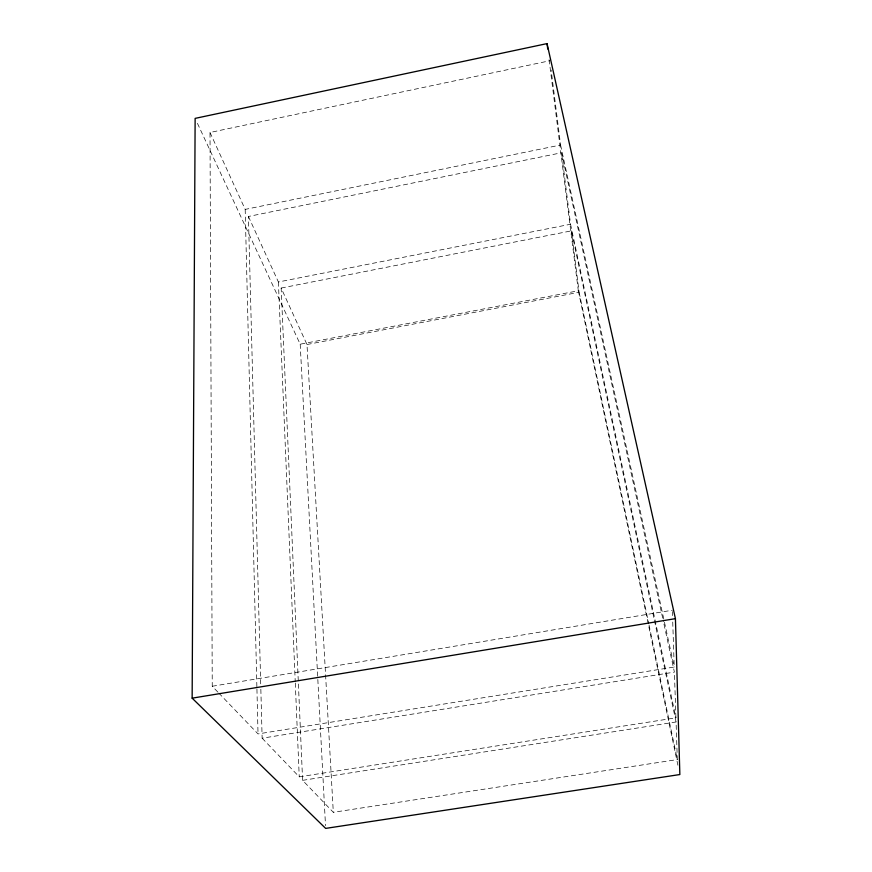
<?xml version="1.0" encoding="UTF-8"?>
<svg xmlns="http://www.w3.org/2000/svg" width="872" height="872" viewBox="0 0 872 872"><rect width="100%" height="100%" fill="white"/><g stroke="black" fill="none" stroke-linecap="round" stroke-linejoin="round"><path stroke-width="0.65" stroke-dasharray="4.36 3.27" d="M217.847 692.096L212.245 686.253L210.01 132.489L549.981 60.724M210.01 132.489L245.185 209.4L560.587 145.014L551.159 70.087M260.706 683.844L248.422 216.474L561.557 152.753L663.439 621.638M248.422 216.474L278.386 281.983L570.561 224.246L561.557 152.753M281.155 288.054L571.389 230.862L676.062 721.972L677.315 759.577L333.311 812.301L302.606 780.342L281.155 288.054L306.988 344.516L333.311 812.301M197.432 123.323L300.197 344.2L578.321 290.768L548.935 58.457M306.988 344.516L579.117 292.262L571.389 230.862M212.245 686.253L672.334 610.226M218.785 693.066L258.025 733.919L674.23 667.036L672.704 621.049M260.848 689.283L262.134 738.192L674.405 672.116L663.723 622.968M262.134 738.192L299.249 776.843L675.931 717.841L674.405 672.116M302.606 780.342L676.062 721.972M560.587 145.014L674.23 667.036M570.561 224.246L675.931 717.841M579.117 292.262L648.779 623.774M649.062 625.104L677.315 759.577M578.321 290.768L677.893 765.213M300.197 344.2L325.518 825.675M278.386 281.983L295.237 681.675M295.292 683.038L299.249 776.843M672.388 611.577L672.519 615.632M245.185 209.4L256.902 687.725M256.935 689.076L258.025 733.919"/><path stroke-width="1.31" d="M192.145 698.167L195.132 118.385L547.049 43.6L675.429 618.651L679.855 774.543L325.659 828.4L192.145 698.167L675.429 618.651M547.049 43.6L547.736 49.006"/></g></svg>
